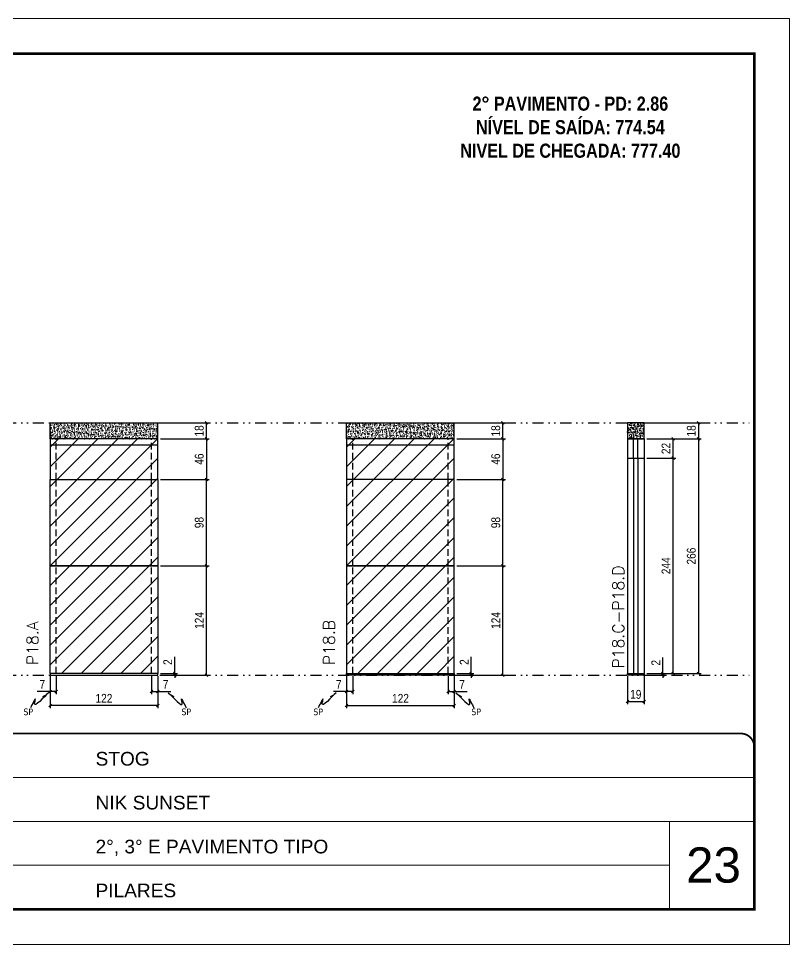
# Model space of a CAD drawing. Extents: x 808 to 7089, y -98 to 17032.
# Drawn here: x 4603 to 5477, y 10240 to 11290 of the extents above; entities that cross this region are included whole.
import ezdxf

# ---------------------------------------------------------------- set-up
doc = ezdxf.new("R2010")
doc.units = 0
for name, pattern in [('CONTINUO', [0]), ('DASHED', [0.75, 0.5, -0.25]), ('DIVIDE2', [0.625, 0.25, -0.125, 0, -0.125, 0, -0.125]), ('HIDDEN', [0.375, 0.25, -0.125])]:
    doc.linetypes.add(name, pattern=pattern)
for name, color, linetype, lineweight in [('CARIMBO', 255, 'Continuous', 9), ('Folhas', 255, 'Continuous', 9), ('REAPROVEITAMENTO', 251, 'Continuous', 9), ('SARRAFO DE PRESSAO', 251, 'DASHED', 9), ('Texto Seção', 7, 'Continuous', 15)]:
    doc.layers.add(name, color=color, linetype=linetype, lineweight=lineweight)
for name, color, linetype in [('COTA', 241, 'Continuous'), ('NOMENCLATURA', 7, 'Continuous'), ('Nível', 160, 'Continuous'), ('Painéis', 200, 'Continuous'), ('SARR_2.2x7', 40, 'Continuous'), ('Sarrafo de Pressão', 42, 'HIDDEN'), ('texto', 7, 'Continuous')]:
    doc.layers.add(name, color=color, linetype=linetype)
doc.styles.add('ARIAL', font='arial.ttf')
doc.styles.add('COTA TECNICA', font='techl___.ttf', dxfattribs={"height": 10})
doc.styles.add('COTA TECNICA-50', font='techl___.ttf', dxfattribs={"height": 10})
doc.styles.add('REGUA-120', font='ROMANS.shx', dxfattribs={"height": 15})
doc.styles.add('ROMANC', font='techb___.ttf', dxfattribs={"height": 2.5})
doc.styles.get("Standard").update_dxf_attribs({"font": 'arial.ttf'})
doc.dimstyles.new('COTA PAINEL-50', dxfattribs={"dimtxt": 10, "dimasz": 3, "dimexe": 3, "dimexo": 3, "dimgap": 3, "dimtad": 1, "dimdec": 1, "dimzin": 12, "dimdsep": 46, "dimtxsty": 'COTA TECNICA-50', "dimblk1": 'OBLIQUE', "dimblk2": 'OBLIQUE', "dimsah": 1, "dimcen": 0.9, "dimclrd": 4, "dimclre": 4, "dimclrt": 240, "dimadec": 1, "dimazin": 3, "dimtfac": 1, "dimtdec": 1, "dimtmove": 0, "dimatfit": 3, "dimfxl": 1, "dimtolj": 1, "dimtzin": 12, "dimarcsym": 0})
doc.dimstyles.new('PAINEL', dxfattribs={"dimtxt": 10, "dimasz": 3, "dimexe": 3, "dimexo": 3, "dimgap": 3, "dimtad": 1, "dimdec": 1, "dimzin": 12, "dimdsep": 46, "dimtxsty": 'COTA TECNICA', "dimblk1": 'OBLIQUE', "dimblk2": 'OBLIQUE', "dimsah": 1, "dimcen": 0.9, "dimclrd": 4, "dimclre": 4, "dimclrt": 240, "dimadec": 1, "dimazin": 3, "dimtfac": 1, "dimtdec": 1, "dimtmove": 0, "dimatfit": 3, "dimfxl": 1, "dimtolj": 1, "dimtzin": 12, "dimarcsym": 0})
doc.dimstyles.get("Standard").update_dxf_attribs({"dimtxt": 0.18, "dimasz": 0.18, "dimexe": 0.18, "dimexo": 0.0625, "dimgap": 0.09, "dimtad": 0, "dimtih": 1, "dimtoh": 1, "dimdec": 4, "dimzin": 0, "dimdsep": 46, "dimtxsty": 'Standard', "dimcen": 0.09, "dimadec": 0, "dimazin": 0, "dimtfac": 1, "dimtdec": 4, "dimtofl": 0, "dimtmove": 0, "dimatfit": 3, "dimfxl": 1, "dimtolj": 1, "dimtzin": 0, "dimarcsym": 0})

# ---------------------------------------------------------------- blocks, each defined once
blk = doc.blocks.new('9999999999')
at = {"color": 30, "linetype": 'CONTINUO'}
for p, q in [((98564.6, 34379.6), (99584, 34379.6)), ((98564.6, 34329.8), (99488, 34329.8)), ((99584, 34329.8), (99488, 34329.8)), ((99488, 34329.8), (99488, 34230.2)), ((98564.6, 34280), (99488, 34280))]:
    blk.add_line(p, q, dxfattribs=at)
at = {"color": 30, "linetype": 'CONTINUO', "const_width": 2}
blk.add_lwpolyline([(99584, 34230.2), (99584, 34414.4, 0.414214), (99569, 34429.4), (98229, 34429.4, 0.414214), (98214, 34414.4), (98214, 34245.2, 0.414214), (98229, 34230.2), (99584, 34230.2)], format="xyb", dxfattribs=at)
at = {"layer": 'Folhas'}
blk.add_lwpolyline([(98139, 34190.2), (99624, 34190.2), (99624, 35240.2), (98139, 35240.2)], close=True, dxfattribs=at)
at = {"layer": 'Folhas', "color": 30, "const_width": 3}
blk.add_lwpolyline([(98214, 34230.2), (99584, 34230.2), (99584, 35200.2), (98214, 35200.2)], close=True, dxfattribs=at)
at = {"color": 7, "linetype": 'Continuous', "ltscale": 5, "style": 'ARIAL'}
for s, height, p in [('STOG', 15.48, (98837.7, 34393.1)), ('NIK SUNSET', 15.48, (98837.7, 34343.3)), ('2°, 3° E PAVIMENTO TIPO', 15.483, (98837.7, 34293.5)), ('PILARES', 15.48, (98837.7, 34243.7))]:
    blk.add_text(s, height=height, dxfattribs=at).set_placement(p)
blk = doc.blocks.new('_Oblique')
at = {"color": 0, "linetype": 'ByBlock', "lineweight": -2}
blk.add_line((-0.5, -0.5), (0.5, 0.5), dxfattribs=at)
blk = doc.blocks.new('*D944')
at = {"layer": 'COTA', "color": 4, "lineweight": -2, "transparency": 16777216}
for p, q in [((4638.9, 10544), (4638.9, 10507.7)), ((4760.9, 10544), (4760.9, 10507.7)), ((4760.9, 10510.7), (4638.9, 10510.7))]:
    blk.add_line(p, q, dxfattribs=at)
at = {"layer": 'Defpoints', "color": 0, "transparency": 16777216}
for p in [(4638.9, 10547), (4760.9, 10547), (4638.9, 10510.7)]:
    blk.add_point(p, dxfattribs=at)
at = {"layer": 'COTA', "color": 4, "lineweight": -2, "transparency": 16777216, "xscale": 3, "yscale": 3, "zscale": 3, "rotation": 180}
blk.add_blockref('_Oblique', (4638.9, 10510.7), dxfattribs=at)
at = {"layer": 'COTA', "color": 4, "lineweight": -2, "transparency": 16777216, "xscale": 3, "yscale": 3, "zscale": 3}
blk.add_blockref('_Oblique', (4760.9, 10510.7), dxfattribs=at)
at = {"layer": 'COTA', "color": 240, "transparency": 16777216, "insert": (4699.9, 10518.7), "char_height": 10, "attachment_point": 5, "style": 'COTA TECNICA'}
blk.add_mtext('\\A1;122', dxfattribs=at)
blk = doc.blocks.new('*D945')
at = {"layer": 'COTA', "color": 4, "lineweight": -2, "transparency": 16777216}
for p, q in [((4753.9, 10544), (4753.9, 10523.5)), ((4760.9, 10542), (4760.9, 10523.5)), ((4753.9, 10526.5), (4760.9, 10526.5)), ((4760.9, 10526.5), (4775.7, 10526.5))]:
    blk.add_line(p, q, dxfattribs=at)
at = {"layer": 'Defpoints', "color": 0, "transparency": 16777216}
for p in [(4753.9, 10547), (4760.9, 10545), (4760.9, 10526.5)]:
    blk.add_point(p, dxfattribs=at)
at = {"layer": 'COTA', "color": 4, "lineweight": -2, "transparency": 16777216, "xscale": 3, "yscale": 3, "zscale": 3, "rotation": 180}
blk.add_blockref('_Oblique', (4753.9, 10526.5), dxfattribs=at)
at = {"layer": 'COTA', "color": 4, "lineweight": -2, "transparency": 16777216, "xscale": 3, "yscale": 3, "zscale": 3}
blk.add_blockref('_Oblique', (4760.9, 10526.5), dxfattribs=at)
at = {"layer": 'COTA', "color": 240, "transparency": 16777216, "insert": (4769.8, 10534.6), "char_height": 10, "attachment_point": 5, "style": 'COTA TECNICA-50'}
blk.add_mtext('\\A1;7', dxfattribs=at)
blk = doc.blocks.new('*D946')
at = {"layer": 'COTA', "color": 4, "lineweight": -2, "transparency": 16777216}
for p, q in [((4638.9, 10542), (4638.9, 10523.5)), ((4645.9, 10544), (4645.9, 10523.5)), ((4638.9, 10526.5), (4624.2, 10526.5)), ((4645.9, 10526.5), (4638.9, 10526.5))]:
    blk.add_line(p, q, dxfattribs=at)
at = {"layer": 'Defpoints', "color": 0, "transparency": 16777216}
for p in [(4638.9, 10545), (4645.9, 10547), (4638.9, 10526.5)]:
    blk.add_point(p, dxfattribs=at)
at = {"layer": 'COTA', "color": 4, "lineweight": -2, "transparency": 16777216, "xscale": 3, "yscale": 3, "zscale": 3, "rotation": 180}
blk.add_blockref('_Oblique', (4638.9, 10526.5), dxfattribs=at)
at = {"layer": 'COTA', "color": 4, "lineweight": -2, "transparency": 16777216, "xscale": 3, "yscale": 3, "zscale": 3}
blk.add_blockref('_Oblique', (4645.9, 10526.5), dxfattribs=at)
at = {"layer": 'COTA', "color": 240, "transparency": 16777216, "insert": (4630.1, 10534.6), "char_height": 10, "attachment_point": 5, "style": 'COTA TECNICA-50'}
blk.add_mtext('\\A1;7', dxfattribs=at)
blk = doc.blocks.new('*D947')
at = {"layer": 'COTA', "color": 4, "linetype": 'ByBlock', "lineweight": -2, "transparency": 16777216}
for p, q in [((4763.9, 10669), (4819, 10669)), ((4816, 10545), (4816, 10669)), ((4763.9, 10545), (4819, 10545))]:
    blk.add_line(p, q, dxfattribs=at)
at = {"layer": 'Defpoints', "color": 0, "linetype": 'ByBlock', "transparency": 16777216}
for p in [(4760.9, 10669), (4816, 10669), (4760.9, 10545)]:
    blk.add_point(p, dxfattribs=at)
at = {"layer": 'COTA', "color": 4, "linetype": 'ByBlock', "lineweight": -2, "transparency": 16777216, "xscale": 3, "yscale": 3, "zscale": 3}
for p, rotation in [((4816, 10669), 90), ((4816, 10545), 270)]:
    blk.add_blockref('_Oblique', p, dxfattribs=dict(at, rotation=rotation))
at = {"layer": 'COTA', "color": 240, "linetype": 'ByBlock', "transparency": 16777216, "insert": (4807.9, 10607), "char_height": 10, "attachment_point": 5, "rotation": 90, "style": 'COTA TECNICA'}
blk.add_mtext('\\A1;124', dxfattribs=at)
blk = doc.blocks.new('*D948')
at = {"layer": 'COTA', "color": 4, "lineweight": -2, "transparency": 16777216}
for p, q in [((4780.2, 10547), (4780.2, 10565.8)), ((4763.9, 10547), (4783.2, 10547)), ((4763.9, 10545), (4783.2, 10545)), ((4780.2, 10545), (4780.2, 10547)), ((4780.2, 10545), (4780.2, 10542))]:
    blk.add_line(p, q, dxfattribs=at)
at = {"layer": 'Defpoints', "color": 0, "transparency": 16777216}
for p in [(4760.9, 10547), (4760.9, 10545), (4780.2, 10545)]:
    blk.add_point(p, dxfattribs=at)
at = {"layer": 'COTA', "color": 4, "lineweight": -2, "transparency": 16777216, "xscale": 3, "yscale": 3, "zscale": 3}
for p, rotation in [((4780.2, 10547), 270), ((4780.2, 10545), 90)]:
    blk.add_blockref('_Oblique', p, dxfattribs=dict(at, rotation=rotation))
at = {"layer": 'COTA', "color": 240, "transparency": 16777216, "insert": (4772.2, 10559.8), "char_height": 10, "attachment_point": 5, "rotation": 90, "style": 'COTA TECNICA-50'}
blk.add_mtext('\\A1;2', dxfattribs=at)
blk = doc.blocks.new('*D949')
at = {"layer": 'COTA', "color": 4, "linetype": 'ByBlock', "lineweight": -2, "transparency": 16777216}
for p, q in [((4763.9, 10669), (4819, 10669)), ((4816, 10545), (4816, 10669)), ((4763.9, 10545), (4819, 10545))]:
    blk.add_line(p, q, dxfattribs=at)
at = {"layer": 'Defpoints', "color": 0, "linetype": 'ByBlock', "transparency": 16777216}
for p in [(4760.9, 10669), (4816, 10669), (4760.9, 10545)]:
    blk.add_point(p, dxfattribs=at)
at = {"layer": 'COTA', "color": 4, "linetype": 'ByBlock', "lineweight": -2, "transparency": 16777216, "xscale": 3, "yscale": 3, "zscale": 3}
for p, rotation in [((4816, 10669), 90), ((4816, 10545), 270)]:
    blk.add_blockref('_Oblique', p, dxfattribs=dict(at, rotation=rotation))
at = {"layer": 'COTA', "color": 240, "linetype": 'ByBlock', "transparency": 16777216, "insert": (4807.9, 10607), "char_height": 10, "attachment_point": 5, "rotation": 90, "style": 'COTA TECNICA'}
blk.add_mtext('\\A1;124', dxfattribs=at)
blk = doc.blocks.new('*D950')
at = {"layer": 'COTA', "color": 4, "lineweight": -2, "transparency": 16777216}
for p, q in [((4763.9, 10767), (4819, 10767)), ((4816, 10669), (4816, 10767)), ((4763.9, 10669), (4819, 10669))]:
    blk.add_line(p, q, dxfattribs=at)
at = {"layer": 'Defpoints', "color": 0, "transparency": 16777216}
for p in [(4760.9, 10767), (4816, 10767), (4760.9, 10669)]:
    blk.add_point(p, dxfattribs=at)
at = {"layer": 'COTA', "color": 4, "lineweight": -2, "transparency": 16777216, "xscale": 3, "yscale": 3, "zscale": 3}
for p, rotation in [((4816, 10767), 90), ((4816, 10669), 270)]:
    blk.add_blockref('_Oblique', p, dxfattribs=dict(at, rotation=rotation))
at = {"layer": 'COTA', "color": 240, "transparency": 16777216, "insert": (4807.9, 10718), "char_height": 10, "attachment_point": 5, "rotation": 90, "style": 'COTA TECNICA-50'}
blk.add_mtext('\\A1;98', dxfattribs=at)
blk = doc.blocks.new('*D951')
at = {"layer": 'COTA', "color": 4, "lineweight": -2, "transparency": 16777216}
for p, q in [((4729.9, 10831), (4819, 10831)), ((4816, 10813), (4816, 10831)), ((4763.9, 10813), (4819, 10813))]:
    blk.add_line(p, q, dxfattribs=at)
at = {"layer": 'Defpoints', "color": 0, "transparency": 16777216}
for p in [(4726.9, 10831), (4816, 10831), (4760.9, 10813)]:
    blk.add_point(p, dxfattribs=at)
at = {"layer": 'COTA', "color": 4, "lineweight": -2, "transparency": 16777216, "xscale": 3, "yscale": 3, "zscale": 3}
for p, rotation in [((4816, 10831), 90), ((4816, 10813), 270)]:
    blk.add_blockref('_Oblique', p, dxfattribs=dict(at, rotation=rotation))
at = {"layer": 'COTA', "color": 240, "transparency": 16777216, "insert": (4807.9, 10822), "char_height": 10, "attachment_point": 5, "rotation": 90, "style": 'COTA TECNICA-50'}
blk.add_mtext('\\A1;18', dxfattribs=at)
blk = doc.blocks.new('*D952')
at = {"layer": 'COTA', "color": 4, "lineweight": -2, "transparency": 16777216}
for p, q in [((4763.9, 10813), (4819, 10813)), ((4816, 10813), (4816, 10767)), ((4763.9, 10767), (4819, 10767))]:
    blk.add_line(p, q, dxfattribs=at)
at = {"layer": 'Defpoints', "color": 0, "transparency": 16777216}
for p in [(4760.9, 10813), (4760.9, 10767), (4816, 10767)]:
    blk.add_point(p, dxfattribs=at)
at = {"layer": 'COTA', "color": 4, "lineweight": -2, "transparency": 16777216, "xscale": 3, "yscale": 3, "zscale": 3}
for p, rotation in [((4816, 10813), 90), ((4816, 10767), 270)]:
    blk.add_blockref('_Oblique', p, dxfattribs=dict(at, rotation=rotation))
at = {"layer": 'COTA', "color": 240, "transparency": 16777216, "insert": (4807.9, 10790), "char_height": 10, "attachment_point": 5, "rotation": 90, "style": 'COTA TECNICA-50'}
blk.add_mtext('\\A1;46', dxfattribs=at)
blk = doc.blocks.new('*D953')
at = {"layer": 'COTA', "color": 4, "lineweight": -2, "transparency": 16777216}
for p, q in [((4974.9, 10544), (4974.9, 10507.7)), ((5096.9, 10544), (5096.9, 10507.7)), ((4974.9, 10510.7), (5096.9, 10510.7))]:
    blk.add_line(p, q, dxfattribs=at)
at = {"layer": 'Defpoints', "color": 0, "transparency": 16777216}
for p in [(4974.9, 10547), (5096.9, 10547), (5096.9, 10510.7)]:
    blk.add_point(p, dxfattribs=at)
at = {"layer": 'COTA', "color": 4, "lineweight": -2, "transparency": 16777216, "xscale": 3, "yscale": 3, "zscale": 3, "rotation": 180}
blk.add_blockref('_Oblique', (4974.9, 10510.7), dxfattribs=at)
at = {"layer": 'COTA', "color": 4, "lineweight": -2, "transparency": 16777216, "xscale": 3, "yscale": 3, "zscale": 3}
blk.add_blockref('_Oblique', (5096.9, 10510.7), dxfattribs=at)
at = {"layer": 'COTA', "color": 240, "transparency": 16777216, "insert": (5035.9, 10518.7), "char_height": 10, "attachment_point": 5, "style": 'COTA TECNICA'}
blk.add_mtext('\\A1;122', dxfattribs=at)
blk = doc.blocks.new('*D954')
at = {"layer": 'COTA', "color": 4, "lineweight": -2, "transparency": 16777216}
for p, q in [((4974.9, 10542), (4974.9, 10523.5)), ((4981.9, 10544), (4981.9, 10523.5)), ((4974.9, 10526.5), (4960.1, 10526.5)), ((4981.9, 10526.5), (4974.9, 10526.5))]:
    blk.add_line(p, q, dxfattribs=at)
at = {"layer": 'Defpoints', "color": 0, "transparency": 16777216}
for p in [(4974.9, 10545), (4981.9, 10547), (4974.9, 10526.5)]:
    blk.add_point(p, dxfattribs=at)
at = {"layer": 'COTA', "color": 4, "lineweight": -2, "transparency": 16777216, "xscale": 3, "yscale": 3, "zscale": 3, "rotation": 180}
blk.add_blockref('_Oblique', (4974.9, 10526.5), dxfattribs=at)
at = {"layer": 'COTA', "color": 4, "lineweight": -2, "transparency": 16777216, "xscale": 3, "yscale": 3, "zscale": 3}
blk.add_blockref('_Oblique', (4981.9, 10526.5), dxfattribs=at)
at = {"layer": 'COTA', "color": 240, "transparency": 16777216, "insert": (4966, 10534.6), "char_height": 10, "attachment_point": 5, "style": 'COTA TECNICA-50'}
blk.add_mtext('\\A1;7', dxfattribs=at)
blk = doc.blocks.new('*D955')
at = {"layer": 'COTA', "color": 4, "lineweight": -2, "transparency": 16777216}
for p, q in [((5089.9, 10544), (5089.9, 10523.5)), ((5096.9, 10542), (5096.9, 10523.5)), ((5089.9, 10526.5), (5096.9, 10526.5)), ((5096.9, 10526.5), (5111.6, 10526.5))]:
    blk.add_line(p, q, dxfattribs=at)
at = {"layer": 'Defpoints', "color": 0, "transparency": 16777216}
for p in [(5089.9, 10547), (5096.9, 10545), (5096.9, 10526.5)]:
    blk.add_point(p, dxfattribs=at)
at = {"layer": 'COTA', "color": 4, "lineweight": -2, "transparency": 16777216, "xscale": 3, "yscale": 3, "zscale": 3, "rotation": 180}
blk.add_blockref('_Oblique', (5089.9, 10526.5), dxfattribs=at)
at = {"layer": 'COTA', "color": 4, "lineweight": -2, "transparency": 16777216, "xscale": 3, "yscale": 3, "zscale": 3}
blk.add_blockref('_Oblique', (5096.9, 10526.5), dxfattribs=at)
at = {"layer": 'COTA', "color": 240, "transparency": 16777216, "insert": (5105.7, 10534.6), "char_height": 10, "attachment_point": 5, "style": 'COTA TECNICA-50'}
blk.add_mtext('\\A1;7', dxfattribs=at)
blk = doc.blocks.new('*D956')
at = {"layer": 'COTA', "color": 4, "linetype": 'ByBlock', "lineweight": -2, "transparency": 16777216}
for p, q in [((5099.9, 10669), (5155, 10669)), ((5152, 10545), (5152, 10669)), ((5099.9, 10545), (5155, 10545))]:
    blk.add_line(p, q, dxfattribs=at)
at = {"layer": 'Defpoints', "color": 0, "linetype": 'ByBlock', "transparency": 16777216}
for p in [(5096.9, 10669), (5152, 10669), (5096.9, 10545)]:
    blk.add_point(p, dxfattribs=at)
at = {"layer": 'COTA', "color": 4, "linetype": 'ByBlock', "lineweight": -2, "transparency": 16777216, "xscale": 3, "yscale": 3, "zscale": 3}
for p, rotation in [((5152, 10669), 90), ((5152, 10545), 270)]:
    blk.add_blockref('_Oblique', p, dxfattribs=dict(at, rotation=rotation))
at = {"layer": 'COTA', "color": 240, "linetype": 'ByBlock', "transparency": 16777216, "insert": (5143.9, 10607), "char_height": 10, "attachment_point": 5, "rotation": 90, "style": 'COTA TECNICA'}
blk.add_mtext('\\A1;124', dxfattribs=at)
blk = doc.blocks.new('*D957')
at = {"layer": 'COTA', "color": 4, "lineweight": -2, "transparency": 16777216}
for p, q in [((5116.1, 10547), (5116.1, 10565.8)), ((5099.9, 10547), (5119.1, 10547)), ((5099.9, 10545), (5119.1, 10545)), ((5116.1, 10545), (5116.1, 10547)), ((5116.1, 10545), (5116.1, 10542))]:
    blk.add_line(p, q, dxfattribs=at)
at = {"layer": 'Defpoints', "color": 0, "transparency": 16777216}
for p in [(5096.9, 10547), (5096.9, 10545), (5116.1, 10545)]:
    blk.add_point(p, dxfattribs=at)
at = {"layer": 'COTA', "color": 4, "lineweight": -2, "transparency": 16777216, "xscale": 3, "yscale": 3, "zscale": 3}
for p, rotation in [((5116.1, 10547), 270), ((5116.1, 10545), 90)]:
    blk.add_blockref('_Oblique', p, dxfattribs=dict(at, rotation=rotation))
at = {"layer": 'COTA', "color": 240, "transparency": 16777216, "insert": (5108.1, 10559.8), "char_height": 10, "attachment_point": 5, "rotation": 90, "style": 'COTA TECNICA-50'}
blk.add_mtext('\\A1;2', dxfattribs=at)
blk = doc.blocks.new('*D958')
at = {"layer": 'COTA', "color": 4, "linetype": 'ByBlock', "lineweight": -2, "transparency": 16777216}
for p, q in [((5099.9, 10669), (5155, 10669)), ((5152, 10545), (5152, 10669)), ((5099.9, 10545), (5155, 10545))]:
    blk.add_line(p, q, dxfattribs=at)
at = {"layer": 'Defpoints', "color": 0, "linetype": 'ByBlock', "transparency": 16777216}
for p in [(5096.9, 10669), (5152, 10669), (5096.9, 10545)]:
    blk.add_point(p, dxfattribs=at)
at = {"layer": 'COTA', "color": 4, "linetype": 'ByBlock', "lineweight": -2, "transparency": 16777216, "xscale": 3, "yscale": 3, "zscale": 3}
for p, rotation in [((5152, 10669), 90), ((5152, 10545), 270)]:
    blk.add_blockref('_Oblique', p, dxfattribs=dict(at, rotation=rotation))
at = {"layer": 'COTA', "color": 240, "linetype": 'ByBlock', "transparency": 16777216, "insert": (5143.9, 10607), "char_height": 10, "attachment_point": 5, "rotation": 90, "style": 'COTA TECNICA'}
blk.add_mtext('\\A1;124', dxfattribs=at)
blk = doc.blocks.new('*D959')
at = {"layer": 'COTA', "color": 4, "lineweight": -2, "transparency": 16777216}
for p, q in [((5099.9, 10767), (5155, 10767)), ((5152, 10669), (5152, 10767)), ((5099.9, 10669), (5155, 10669))]:
    blk.add_line(p, q, dxfattribs=at)
at = {"layer": 'Defpoints', "color": 0, "transparency": 16777216}
for p in [(5096.9, 10767), (5152, 10767), (5096.9, 10669)]:
    blk.add_point(p, dxfattribs=at)
at = {"layer": 'COTA', "color": 4, "lineweight": -2, "transparency": 16777216, "xscale": 3, "yscale": 3, "zscale": 3}
for p, rotation in [((5152, 10767), 90), ((5152, 10669), 270)]:
    blk.add_blockref('_Oblique', p, dxfattribs=dict(at, rotation=rotation))
at = {"layer": 'COTA', "color": 240, "transparency": 16777216, "insert": (5143.9, 10718), "char_height": 10, "attachment_point": 5, "rotation": 90, "style": 'COTA TECNICA-50'}
blk.add_mtext('\\A1;98', dxfattribs=at)
blk = doc.blocks.new('*D960')
at = {"layer": 'COTA', "color": 4, "lineweight": -2, "transparency": 16777216}
for p, q in [((5065.9, 10831), (5155, 10831)), ((5152, 10813), (5152, 10831)), ((5099.9, 10813), (5155, 10813))]:
    blk.add_line(p, q, dxfattribs=at)
at = {"layer": 'Defpoints', "color": 0, "transparency": 16777216}
for p in [(5062.9, 10831), (5152, 10831), (5096.9, 10813)]:
    blk.add_point(p, dxfattribs=at)
at = {"layer": 'COTA', "color": 4, "lineweight": -2, "transparency": 16777216, "xscale": 3, "yscale": 3, "zscale": 3}
for p, rotation in [((5152, 10831), 90), ((5152, 10813), 270)]:
    blk.add_blockref('_Oblique', p, dxfattribs=dict(at, rotation=rotation))
at = {"layer": 'COTA', "color": 240, "transparency": 16777216, "insert": (5143.9, 10822), "char_height": 10, "attachment_point": 5, "rotation": 90, "style": 'COTA TECNICA-50'}
blk.add_mtext('\\A1;18', dxfattribs=at)
blk = doc.blocks.new('*D961')
at = {"layer": 'COTA', "color": 4, "lineweight": -2, "transparency": 16777216}
for p, q in [((5099.9, 10813), (5155, 10813)), ((5152, 10813), (5152, 10767)), ((5099.9, 10767), (5155, 10767))]:
    blk.add_line(p, q, dxfattribs=at)
at = {"layer": 'Defpoints', "color": 0, "transparency": 16777216}
for p in [(5096.9, 10813), (5096.9, 10767), (5152, 10767)]:
    blk.add_point(p, dxfattribs=at)
at = {"layer": 'COTA', "color": 4, "lineweight": -2, "transparency": 16777216, "xscale": 3, "yscale": 3, "zscale": 3}
for p, rotation in [((5152, 10813), 90), ((5152, 10767), 270)]:
    blk.add_blockref('_Oblique', p, dxfattribs=dict(at, rotation=rotation))
at = {"layer": 'COTA', "color": 240, "transparency": 16777216, "insert": (5143.9, 10790), "char_height": 10, "attachment_point": 5, "rotation": 90, "style": 'COTA TECNICA-50'}
blk.add_mtext('\\A1;46', dxfattribs=at)
blk = doc.blocks.new('*D1045')
at = {"layer": 'COTA', "color": 4, "lineweight": -2, "transparency": 16777216}
for p, q in [((5293, 10544), (5293, 10512.1)), ((5312, 10544), (5312, 10512.1)), ((5293, 10515.1), (5312, 10515.1))]:
    blk.add_line(p, q, dxfattribs=at)
at = {"layer": 'Defpoints', "color": 0, "transparency": 16777216}
for p in [(5293, 10547), (5312, 10547), (5312, 10515.1)]:
    blk.add_point(p, dxfattribs=at)
at = {"layer": 'COTA', "color": 4, "lineweight": -2, "transparency": 16777216, "xscale": 3, "yscale": 3, "zscale": 3, "rotation": 180}
blk.add_blockref('_Oblique', (5293, 10515.1), dxfattribs=at)
at = {"layer": 'COTA', "color": 4, "lineweight": -2, "transparency": 16777216, "xscale": 3, "yscale": 3, "zscale": 3}
blk.add_blockref('_Oblique', (5312, 10515.1), dxfattribs=at)
at = {"layer": 'COTA', "color": 240, "transparency": 16777216, "insert": (5302.5, 10523.2), "char_height": 10, "attachment_point": 5, "style": 'COTA TECNICA'}
blk.add_mtext('\\A1;19', dxfattribs=at)
blk = doc.blocks.new('*D1046')
at = {"layer": 'COTA', "color": 4, "lineweight": -2, "transparency": 16777216}
for p, q in [((5333.2, 10547), (5333.2, 10565.1)), ((5315, 10547), (5336.2, 10547)), ((5315, 10545), (5336.2, 10545)), ((5333.2, 10545), (5333.2, 10547)), ((5333.2, 10545), (5333.2, 10542))]:
    blk.add_line(p, q, dxfattribs=at)
at = {"layer": 'Defpoints', "color": 0, "transparency": 16777216}
for p in [(5312, 10547), (5312, 10545), (5333.2, 10547)]:
    blk.add_point(p, dxfattribs=at)
at = {"layer": 'COTA', "color": 4, "lineweight": -2, "transparency": 16777216, "xscale": 3, "yscale": 3, "zscale": 3}
for p, rotation in [((5333.2, 10547), 270), ((5333.2, 10545), 90)]:
    blk.add_blockref('_Oblique', p, dxfattribs=dict(at, rotation=rotation))
at = {"layer": 'COTA', "color": 240, "transparency": 16777216, "insert": (5325.2, 10559.1), "char_height": 10, "attachment_point": 5, "rotation": 90, "style": 'COTA TECNICA-50'}
blk.add_mtext('\\A1;2', dxfattribs=at)
blk = doc.blocks.new('*D1873')
at = {"layer": 'COTA', "color": 4, "linetype": 'ByBlock', "lineweight": -2, "transparency": 16777216}
for p, q in [((5315, 10831), (5376.6, 10831)), ((5373.6, 10831), (5373.6, 10813)), ((5315, 10813), (5376.6, 10813))]:
    blk.add_line(p, q, dxfattribs=at)
at = {"layer": 'Defpoints', "color": 0, "linetype": 'ByBlock', "transparency": 16777216}
for p in [(5312, 10831), (5312, 10813), (5373.6, 10813)]:
    blk.add_point(p, dxfattribs=at)
at = {"layer": 'COTA', "color": 4, "linetype": 'ByBlock', "lineweight": -2, "transparency": 16777216, "xscale": 3, "yscale": 3, "zscale": 3}
for p, rotation in [((5373.6, 10831), 90), ((5373.6, 10813), 270)]:
    blk.add_blockref('_Oblique', p, dxfattribs=dict(at, rotation=rotation))
at = {"layer": 'COTA', "color": 240, "linetype": 'ByBlock', "transparency": 16777216, "insert": (5365.5, 10822), "char_height": 10, "attachment_point": 5, "rotation": 90, "style": 'COTA TECNICA'}
blk.add_mtext('\\A1;18', dxfattribs=at)
blk = doc.blocks.new('*D1874')
at = {"layer": 'COTA', "color": 4, "lineweight": -2, "transparency": 16777216}
for p, q in [((5315, 10791), (5347.8, 10791)), ((5344.8, 10547), (5344.8, 10791)), ((5315, 10547), (5347.8, 10547))]:
    blk.add_line(p, q, dxfattribs=at)
at = {"layer": 'Defpoints', "color": 0, "transparency": 16777216}
for p in [(5312, 10791), (5344.8, 10791), (5312, 10547)]:
    blk.add_point(p, dxfattribs=at)
at = {"layer": 'COTA', "color": 4, "lineweight": -2, "transparency": 16777216, "xscale": 3, "yscale": 3, "zscale": 3}
for p, rotation in [((5344.8, 10791), 90), ((5344.8, 10547), 270)]:
    blk.add_blockref('_Oblique', p, dxfattribs=dict(at, rotation=rotation))
at = {"layer": 'COTA', "color": 240, "transparency": 16777216, "insert": (5336.8, 10669), "char_height": 10, "attachment_point": 5, "rotation": 90, "style": 'COTA TECNICA-50'}
blk.add_mtext('\\A1;244', dxfattribs=at)
blk = doc.blocks.new('*D1047')
at = {"layer": 'COTA', "color": 4, "lineweight": -2, "transparency": 16777216}
for p, q in [((5315, 10813), (5347.8, 10813)), ((5344.8, 10791), (5344.8, 10813)), ((5315, 10791), (5347.8, 10791))]:
    blk.add_line(p, q, dxfattribs=at)
at = {"layer": 'Defpoints', "color": 0, "transparency": 16777216}
for p in [(5312, 10813), (5344.8, 10813), (5312, 10791)]:
    blk.add_point(p, dxfattribs=at)
at = {"layer": 'COTA', "color": 4, "lineweight": -2, "transparency": 16777216, "xscale": 3, "yscale": 3, "zscale": 3}
for p, rotation in [((5344.8, 10813), 90), ((5344.8, 10791), 270)]:
    blk.add_blockref('_Oblique', p, dxfattribs=dict(at, rotation=rotation))
at = {"layer": 'COTA', "color": 240, "transparency": 16777216, "insert": (5336.8, 10802), "char_height": 10, "attachment_point": 5, "rotation": 90, "style": 'COTA TECNICA-50'}
blk.add_mtext('\\A1;22', dxfattribs=at)
blk = doc.blocks.new('*D1875')
at = {"layer": 'COTA', "color": 4, "lineweight": -2, "transparency": 16777216}
for p, q in [((5315, 10813), (5376.6, 10813)), ((5373.6, 10813), (5373.6, 10547)), ((5315, 10547), (5376.6, 10547))]:
    blk.add_line(p, q, dxfattribs=at)
at = {"layer": 'Defpoints', "color": 0, "transparency": 16777216}
for p in [(5312, 10813), (5312, 10547), (5373.6, 10547)]:
    blk.add_point(p, dxfattribs=at)
at = {"layer": 'COTA', "color": 4, "lineweight": -2, "transparency": 16777216, "xscale": 3, "yscale": 3, "zscale": 3}
for p, rotation in [((5373.6, 10813), 90), ((5373.6, 10547), 270)]:
    blk.add_blockref('_Oblique', p, dxfattribs=dict(at, rotation=rotation))
at = {"layer": 'COTA', "color": 240, "transparency": 16777216, "insert": (5365.5, 10680), "char_height": 10, "attachment_point": 5, "rotation": 90, "style": 'COTA TECNICA'}
blk.add_mtext('\\A1;266', dxfattribs=at)

msp = doc.modelspace()

# ---------------------------------------------------------------- hatches: boundary and pattern name
at = {"layer": 'COTA', "linetype": 'ByBlock'}
h = msp.add_hatch(dxfattribs=at)
h.set_pattern_fill('AR-CONC', color=256, scale=0.03)
h.set_pattern_definition([(50, (-3776.1558, 6765.023), (5.46554, -0.4781726), [0.5715, -6.2865]), (355, (-3776.156, 6765.023), (-1.0573026, 5.7317054), [0.4572, -5.0292175]), (100.451445, (-3775.7003, 6764.983), (4.4082374, 5.2535326), [0.4857003, -5.3427073]), (46.1842, (-3776.156, 6766.547), (8.132371, -1.26127), [0.85725, -9.42975]), (96.63556, (-3775.478, 6766.442), (7.122124, 7.422784), [0.728551, -8.014068]), (351.18415, (-3776.156, 6766.547), (7.122124, 7.422784), [0.685799, -7.543792]), (21, (-3775.3938, 6766.166), (4.5484317, -3.067956), [0.5715, -6.2865]), (326, (-3775.394, 6766.166), (1.854061, 5.525639), [0.4572, -5.0292]), (71.451445, (-3775.0147, 6765.9104), (6.4024926, 2.457683), [0.4857003, -5.342698]), (37.5, (-3776.1558, 6765.023), (0.0926581, 2.53665117), [0, -4.96824, 0, -5.1054, 0, -5.04825]), (7.5, (-3776.1558, 6765.023), (2.0045899, 3.00541724), [0, -2.91084, 0, -4.85394, 0, -1.92405]), (327.5, (-3777.855, 6765.023), (4.06771786, -0.1718623), [0, -1.905, 0, -5.9436, 0, -7.8867]), (317.5, (-3778.617, 6765.023), (4.4438754, 0.7627947), [0, -2.4765, 0, -3.94716, 0, -5.6007])])
h.paths.add_polyline_path([(4760.93, 10831.02), (4638.93, 10831.02), (4638.93, 10813.02), (4760.93, 10813.02)])
h = msp.add_hatch(dxfattribs=at)
h.set_pattern_fill('AR-CONC', color=256, scale=0.03)
h.set_pattern_definition([(50, (-3440.216, 6719.023), (5.46554, -0.4781726), [0.5715, -6.2865]), (355, (-3440.216, 6719.023), (-1.0573026, 5.7317054), [0.4572, -5.0292175]), (100.451445, (-3439.7604, 6718.983), (4.4082374, 5.2535326), [0.4857003, -5.3427073]), (46.1842, (-3440.216, 6720.547), (8.132371, -1.26127), [0.85725, -9.42975]), (96.63556, (-3439.538, 6720.442), (7.122124, 7.422784), [0.728551, -8.014068]), (351.18415, (-3440.216, 6720.547), (7.122124, 7.422784), [0.685799, -7.543792]), (21, (-3439.454, 6720.166), (4.5484317, -3.067956), [0.5715, -6.2865]), (326, (-3439.454, 6720.166), (1.854061, 5.525639), [0.4572, -5.0292]), (71.451445, (-3439.075, 6719.9104), (6.4024926, 2.457683), [0.4857003, -5.342698]), (37.5, (-3440.2159, 6719.023), (0.0926581, 2.53665117), [0, -4.96824, 0, -5.1054, 0, -5.04825]), (7.5, (-3440.216, 6719.023), (2.0045899, 3.00541724), [0, -2.91084, 0, -4.85394, 0, -1.92405]), (327.5, (-3441.9152, 6719.023), (4.06771786, -0.1718623), [0, -1.905, 0, -5.9436, 0, -7.8867]), (317.5, (-3442.677, 6719.023), (4.4438754, 0.7627947), [0, -2.4765, 0, -3.94716, 0, -5.6007])])
h.paths.add_polyline_path([(4974.87, 10813.02), (5096.87, 10813.02), (5096.87, 10831.02), (4974.87, 10831.02)])
h = msp.add_hatch(dxfattribs=at)
h.set_pattern_fill('AR-CONC', color=256, scale=0.03)
h.set_pattern_definition([(50, (-3789.15, 6729.023), (5.46554, -0.4781726), [0.5715, -6.2865]), (355, (-3789.15, 6729.023), (-1.0573026, 5.7317054), [0.4572, -5.0292175]), (100.451445, (-3788.6946, 6728.983), (4.4082374, 5.2535326), [0.4857003, -5.3427073]), (46.1842, (-3789.15, 6730.547), (8.132371, -1.26127), [0.85725, -9.42975]), (96.63556, (-3788.472, 6730.442), (7.122124, 7.422784), [0.728551, -8.014068]), (351.18415, (-3789.15, 6730.547), (7.122124, 7.422784), [0.685799, -7.543792]), (21, (-3788.388, 6730.166), (4.5484317, -3.067956), [0.5715, -6.2865]), (326, (-3788.388, 6730.166), (1.854061, 5.525639), [0.4572, -5.0292]), (71.451445, (-3788.009, 6729.9104), (6.4024926, 2.457683), [0.4857003, -5.342698]), (37.5, (-3789.15, 6729.023), (0.0926581, 2.53665117), [0, -4.96824, 0, -5.1054, 0, -5.04825]), (7.5, (-3789.15, 6729.023), (2.0045899, 3.00541724), [0, -2.91084, 0, -4.85394, 0, -1.92405]), (327.5, (-3790.8493, 6729.023), (4.06771786, -0.1718623), [0, -1.905, 0, -5.9436, 0, -7.8867]), (317.5, (-3791.6113, 6729.023), (4.4438754, 0.7627947), [0, -2.4765, 0, -3.94716, 0, -5.6007])])
h.paths.add_polyline_path([(5311.97, 10831.02), (5292.97, 10831.02), (5292.97, 10812.99), (5311.97, 10812.99)])
at = {"layer": 'REAPROVEITAMENTO', "linetype": 'ByBlock'}
h = msp.add_hatch(dxfattribs=at)
h.set_pattern_fill('ANSI31', color=256, scale=5, style=2)
h.set_pattern_definition([(45, (1052.757, 1492.612), (-11.22532, 11.22532), [])])
h.paths.add_polyline_path([(4760.93, 10547.02), (4760.93, 10813.02), (4638.93, 10813.02), (4638.93, 10547.02)])
h = msp.add_hatch(dxfattribs=at)
h.set_pattern_fill('ANSI31', color=256, scale=5, style=2)
h.set_pattern_definition([(45, (1388.697, 1492.612), (-11.22532, 11.22532), [])])
h.paths.add_polyline_path([(5096.87, 10547.02), (5096.87, 10813.02), (4974.87, 10813.02), (4974.87, 10547.02)])

# ---------------------------------------------------------------- linework, layer by layer
at = {"layer": 'COTA', "linetype": 'ByBlock'}
for p, q in [((4638.93, 10831.02), (4638.93, 10831.02)), ((4638.93, 10813.02), (4638.93, 10831.02)), ((4638.93, 10831.02), (4760.93, 10831.02)), ((4760.93, 10813.02), (4760.93, 10831.02)), ((4974.87, 10831.02), (4974.87, 10831.02)), ((4974.87, 10813.02), (4974.87, 10831.02)), ((4974.87, 10831.02), (5096.87, 10831.02)), ((5096.87, 10813.02), (5096.87, 10831.02))]:
    msp.add_line(p, q, dxfattribs=at)
msp.add_lwpolyline([(5292.97, 10812.99), (5311.97, 10812.99), (5311.97, 10831.02), (5292.97, 10831.02)], close=True, dxfattribs=at)
at = {"layer": 'Nível', "color": 4, "linetype": 'DIVIDE2', "ltscale": 50}
for p, q in [((4493.66, 10831.02), (5436.67, 10831.02)), ((4493.66, 10545.02), (5436.67, 10545.02))]:
    msp.add_line(p, q, dxfattribs=at)
at = {"layer": 'Painéis'}
for p, q in [((4760.93, 10813.02), (4638.93, 10813.02)), ((5062.87, 10813.02), (4974.87, 10813.02)), ((5292.97, 10812.99), (5292.97, 10547.02)), ((5292.97, 10812.99), (5311.97, 10812.99)), ((5311.97, 10812.99), (5292.97, 10812.99)), ((5311.97, 10812.99), (5311.97, 10547.02)), ((5292.97, 10791.02), (5311.97, 10791.02)), ((5096.87, 10767.02), (4974.87, 10767.02)), ((5292.97, 10547.02), (5311.97, 10547.02)), ((5292.97, 10547.02), (5311.97, 10547.02)), ((5292.97, 10545.02), (5292.97, 10547.02)), ((5311.97, 10545.02), (5292.97, 10545.02)), ((5311.97, 10547.02), (5311.97, 10545.02))]:
    msp.add_line(p, q, dxfattribs=at)
for points in [[(4638.93, 10813.02), (4638.93, 10767.02), (4760.93, 10767.02), (4760.93, 10813.02)], [(5096.87, 10767.02), (5096.87, 10813.02), (4974.87, 10813.02), (4974.87, 10767.02)]]:
    msp.add_lwpolyline(points, dxfattribs=at)
for points in [[(4638.93, 10767.02), (4760.93, 10767.02), (4760.93, 10669.02), (4638.93, 10669.02)], [(5096.87, 10767.02), (4974.87, 10767.02), (4974.87, 10669.02), (5096.87, 10669.02)], [(4638.93, 10669.02), (4760.93, 10669.02), (4760.93, 10547.02), (4638.93, 10547.02)], [(5096.87, 10669.02), (4974.87, 10669.02), (4974.87, 10547.02), (5096.87, 10547.02)], [(4638.93, 10545.02), (4760.93, 10545.02), (4760.93, 10547.02), (4638.93, 10547.02)], [(5096.87, 10545.02), (4974.87, 10545.02), (4974.87, 10547.02), (5096.87, 10547.02)]]:
    msp.add_lwpolyline(points, close=True, dxfattribs=at)
at = {"layer": 'SARR_2.2x7'}
for p, q in [((4638.93, 10806.02), (4760.93, 10806.02)), ((4974.87, 10806.02), (5096.87, 10806.02)), ((5299.97, 10791.02), (5299.97, 10812.99)), ((5304.97, 10791.02), (5304.97, 10812.99)), ((5299.97, 10791.02), (5299.97, 10547.02)), ((5304.97, 10791.02), (5304.97, 10547.02))]:
    msp.add_line(p, q, dxfattribs=at)
at = {"layer": 'Sarrafo de Pressão', "ltscale": 30}
for p, q in [((4645.93, 10767.02), (4645.93, 10813.02)), ((4753.93, 10767.02), (4753.93, 10813.02)), ((4981.87, 10767.02), (4981.87, 10813.02)), ((5089.87, 10767.02), (5089.87, 10813.02)), ((4645.93, 10669.02), (4645.93, 10767.02)), ((4753.93, 10669.02), (4753.93, 10767.02)), ((4981.87, 10669.02), (4981.87, 10767.02)), ((5089.87, 10669.02), (5089.87, 10767.02)), ((4645.93, 10547.02), (4645.93, 10669.02)), ((4753.93, 10547.02), (4753.93, 10669.02)), ((4981.87, 10547.02), (4981.87, 10669.02)), ((5089.87, 10547.02), (5089.87, 10669.02))]:
    msp.add_line(p, q, dxfattribs=at)

# ---------------------------------------------------------------- block references
at = {"layer": 'SARRAFO DE PRESSAO', "color": 6, "linetype": 'ByBlock'}
msp.add_blockref('9999999999', (-94147.31, -23950.6), dxfattribs=at)

# ---------------------------------------------------------------- texts
at = {"layer": 'CARIMBO', "style": 'ARIAL'}
msp.add_text('23', height=40, dxfattribs=at).set_placement((5359.53, 10309.75))
at = {"layer": 'NOMENCLATURA', "color": 2, "insert": (5228.41, 11227.74), "char_height": 16, "attachment_point": 2, "style": 'ROMANC'}
msp.add_mtext_dynamic_manual_height_columns('\\P2° PAVIMENTO - PD: 2.86\\PNÍVEL DE SAÍDA: 774.54\\PNIVEL DE CHEGADA: 777.40', width=328.3607, gutter_width=1, heights=[0], dxfattribs=at)
at = {"layer": 'texto', "color": 0, "char_height": 7.5, "attachment_point": 5}
for insert in [(4614.15, 10503.34), (4793.18, 10503.34), (4942.62, 10503.34), (5121.65, 10503.34)]:
    msp.add_mtext('{\\fTahoma|b0|i0|c0|p34;\\C4;SP}', dxfattribs=dict(at, insert=insert))
at = {"layer": 'Texto Seção', "char_height": 13, "width": 285.3299, "attachment_point": 7, "rotation": 90, "style": 'REGUA-120'}
for s, insert in [('P18.C-P18.D', (5289.26, 10552.43)), ('P18.A', (4625.46, 10556.27)), ('P18.B', (4961.4, 10556.27))]:
    msp.add_mtext(s, dxfattribs=dict(at, insert=insert))

# ---------------------------------------------------------------- dimensions: what is measured, and where the dimension line sits
at = {"layer": 'COTA'}
for base, p1, p2, angle, dimstyle, picture, middle in [((4816.01, 10831.02), (4760.93, 10813.02), (4726.93, 10831.02), 90, 'COTA PAINEL-50', '*D951', (4807.92, 10822.02)), ((5151.95, 10831.02), (5096.87, 10813.02), (5062.87, 10831.02), 90, 'COTA PAINEL-50', '*D960', (5143.86, 10822.02)), ((4816.01, 10767.02), (4760.93, 10813.02), (4760.93, 10767.02), 90, 'COTA PAINEL-50', '*D952', (4807.91, 10790.02)), ((5151.95, 10767.02), (5096.87, 10813.02), (5096.87, 10767.02), 90, 'COTA PAINEL-50', '*D961', (5143.85, 10790.02)), ((5344.83, 10812.99), (5311.97, 10791.02), (5311.97, 10812.99), 90, 'COTA PAINEL-50', '*D1047', (5336.83, 10802)), ((5373.58, 10547.02), (5311.97, 10812.99), (5311.97, 10547.02), 90, 'PAINEL', '*D1875', (5365.48, 10680)), ((5344.83, 10791.02), (5311.97, 10547.02), (5311.97, 10791.02), 90, 'COTA PAINEL-50', '*D1874', (5336.75, 10669.02)), ((4816.01, 10767.02), (4760.93, 10669.02), (4760.93, 10767.02), 90, 'COTA PAINEL-50', '*D950', (4807.91, 10718.02)), ((5151.95, 10767.02), (5096.87, 10669.02), (5096.87, 10767.02), 90, 'COTA PAINEL-50', '*D959', (5143.85, 10718.02)), ((4638.93, 10526.5), (4645.93, 10547.02), (4638.93, 10545.02), 180, 'COTA PAINEL-50', '*D946', (4630.07, 10534.58)), ((4974.87, 10526.5), (4981.87, 10547.02), (4974.87, 10545.02), 180, 'COTA PAINEL-50', '*D954', (4966.01, 10534.58))]:
    dim = msp.add_linear_dim(base=base, p1=p1, p2=p2, angle=angle, dimstyle=dimstyle, dxfattribs=at)
    dim.commit()
    dim.dimension.update_dxf_attribs({"geometry": picture, "text_midpoint": middle})
at = {"layer": 'COTA', "linetype": 'ByBlock'}
dim = msp.add_linear_dim(base=(5373.58, 10812.99), p1=(5311.97, 10831.02), p2=(5311.97, 10812.99), angle=90, dimstyle='PAINEL', dxfattribs=at)
dim.commit()
dim.dimension.update_dxf_attribs({"geometry": '*D1873', "text_midpoint": (5365.49, 10822)})
for p1, p2, picture, middle in [((4760.93, 10545.02), (4760.93, 10669.02), '*D947', (4807.94, 10607.02)), ((4760.93, 10545.02), (4760.93, 10669.02), '*D949', (4807.94, 10607.02)), ((5096.87, 10545.02), (5096.87, 10669.02), '*D956', (5143.88, 10607.02)), ((5096.87, 10545.02), (5096.87, 10669.02), '*D958', (5143.88, 10607.02))]:
    dim = msp.add_aligned_dim(p1=p1, p2=p2, distance=-55.08, dimstyle='PAINEL', dxfattribs=at)
    dim.commit()
    dim.dimension.update_dxf_attribs({"geometry": picture, "text_midpoint": middle})
at = {"layer": 'COTA'}
for base, p1, p2, picture, middle in [((4780.19, 10545.02), (4760.93, 10547.02), (4760.93, 10545.02), '*D948', (4780.19, 10559.76)), ((5116.13, 10545.02), (5096.87, 10547.02), (5096.87, 10545.02), '*D957', (5116.13, 10559.76)), ((5333.17, 10547.02), (5311.97, 10545.02), (5311.97, 10547.02), '*D1046', (5333.17, 10559.07))]:
    dim = msp.add_linear_dim(base=base, p1=p1, p2=p2, angle=90, dimstyle='COTA PAINEL-50', dxfattribs=at)
    dim.commit()
    dim.dimension.update_dxf_attribs({"geometry": picture, "text_midpoint": middle, "dimtype": 160})
dim = msp.add_linear_dim(base=(4638.93, 10510.65), p1=(4760.93, 10547.02), p2=(4638.93, 10547.02), angle=180, dimstyle='PAINEL', override={"dimarcsym": 2}, dxfattribs=at)
dim.commit()
dim.dimension.update_dxf_attribs({"geometry": '*D944', "text_midpoint": (4699.93, 10518.71)})
for base, p1, p2, picture, middle in [((4760.93, 10526.5), (4753.93, 10547.02), (4760.93, 10545.02), '*D945', (4769.8, 10534.58)), ((5096.87, 10526.5), (5089.87, 10547.02), (5096.87, 10545.02), '*D955', (5105.74, 10534.58))]:
    dim = msp.add_linear_dim(base=base, p1=p1, p2=p2, dimstyle='COTA PAINEL-50', dxfattribs=at)
    dim.commit()
    dim.dimension.update_dxf_attribs({"geometry": picture, "text_midpoint": middle})
for base, p1, p2, picture, middle in [((5096.87, 10510.65), (4974.87, 10547.02), (5096.87, 10547.02), '*D953', (5035.87, 10518.71)), ((5311.97, 10515.12), (5292.97, 10547.02), (5311.97, 10547.02), '*D1045', (5302.47, 10523.21))]:
    dim = msp.add_linear_dim(base=base, p1=p1, p2=p2, dimstyle='PAINEL', override={"dimarcsym": 2}, dxfattribs=at)
    dim.commit()
    dim.dimension.update_dxf_attribs({"geometry": picture, "text_midpoint": middle})

# ---------------------------------------------------------------- leaders
at = {"layer": 'COTA', "path_type": 1}
for points in [[(4637.1, 10524.83), (4621.32, 10513), (4622.24, 10517.81), (4616.69, 10508.03)], [(4772.76, 10524.83), (4788.55, 10513), (4787.62, 10517.81), (4793.17, 10508.03)], [(4963.04, 10524.83), (4947.26, 10513), (4948.18, 10517.81), (4942.63, 10508.03)], [(5098.7, 10524.83), (5114.49, 10513), (5113.56, 10517.81), (5119.11, 10508.03)]]:
    msp.add_leader(points, dimstyle='Standard', override={"dimasz": 8}, dxfattribs=at)

doc.saveas('drawing.dxf')
